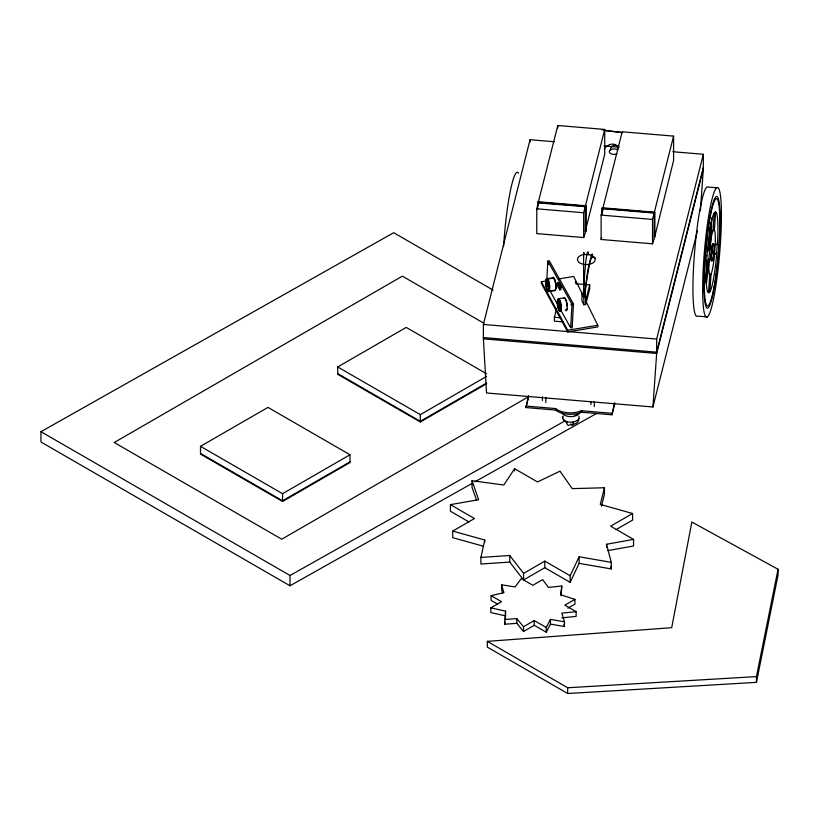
<?xml version="1.0" encoding="UTF-8"?>
<svg xmlns="http://www.w3.org/2000/svg" width="819" height="819" viewBox="0 0 819 819"><rect width="100%" height="100%" fill="white"/><g stroke="black" fill="none" stroke-linecap="round" stroke-linejoin="round"><path stroke-width="1.23" d="M546.887 278.511L547.839 261.107L549.324 260.882L573.474 304.033L572.174 327.651L570.689 327.876L571.99 304.258L547.839 261.107M557.34 282.903L557.207 285.35L559.705 289.824L560.892 289.639L561.025 287.203L558.527 282.729L557.34 282.903L559.838 287.377L559.705 289.824M558.097 300.245L558.169 301.791M554.279 141.738L530.067 139.701L483.384 324.457L483.384 338.851L486.527 392.966L652.927 406.982L656.664 353.45L656.664 339.056L703.347 154.289L672.768 151.72M700.409 210.749L703.347 168.683L703.347 154.289M708.507 292.567L709.797 274.693M710.902 259.551L711.312 253.982M711.568 250.348L711.885 246.048M712.98 230.907L714.281 213.032M709.817 291.656L711.117 273.781M714.373 230.026L713.697 229.76L712.899 231.04A22.748 2.682 -85.2 0 0 709.735 248.403L708.885 260.084A22.748 2.682 -85.2 0 0 709.735 274.662L710.411 274.928L711.199 273.648A22.748 2.682 -85.2 0 0 714.373 256.286L715.222 244.594A22.748 2.682 -85.2 0 0 714.373 230.026L715.601 212.121M550.46 624.119L564.486 626.545L564.486 621.816L550.46 619.389L550.46 624.119L546.273 632.196L534.234 625.296L523.515 631.48L516.84 623.351L504.678 624.221L505.558 611.148L490.847 607.852L490.847 612.581L505.558 615.878L505.303 618.263M504.678 624.221L504.924 621.836M502.579 592.925L501.566 589.547L501.566 584.807L515.059 586.936L521.283 578.613L532.852 585.288L542.649 579.637L548.392 587.407L561.814 586.035L560.595 594.748L574.928 599.354L574.928 604.084L567.874 608.159M561.117 595.741L561.814 586.035M756.449 682.36L756.449 676.607L778.05 569.266L691.84 522.051L671.713 627.692L487.315 641.359L487.315 647.112L567.669 693.509L756.449 682.36L778.05 575.02L778.05 569.266M712.049 259.428L712.223 258.63M579.135 563.38L611.261 568.929L611.261 562.346L579.135 556.787L579.135 563.38L570.157 582.35L544.799 567.71L523.576 579.965L509.746 562.069L480.896 564.025L480.896 557.442L484.766 540.028L452.712 531.091L452.712 537.673L483.579 546.273M476.576 500.358L472.041 487.305L472.041 480.722L503.828 485.012L514.598 468.714L537.53 481.951L559.991 471.171L572.246 488.636L604.432 487.755L600.276 504.422L632.585 513.503L632.585 520.085L616.123 529.586M601.463 506.244L604.432 494.338L604.432 487.755M537.663 208.712L537.837 201.709L585.872 205.764L585.872 231.04L583.671 237.561L536.762 233.61L536.762 208.804L538.247 202.917L585.749 206.736M585.872 231.04L585.329 230.999L604.729 154.248L604.729 129.443L557.811 125.491L538.421 201.761M614.854 403.286L611.947 414.803L581.275 412.213L579.596 412.95A18.673 10.78 0 0 1 557.084 411.107L555.722 410.063L525.941 407.555L528.562 395.71M525.941 407.555L528.562 397.195M563.257 321.898L554.412 321.15L554.412 317.281L556.603 308.63M583.671 237.561L583.671 212.756L585.206 206.695M604.729 129.443L585.329 206.193L585.206 231.501M585.872 205.764L585.749 231.542M602.19 213.575L602.323 207.78L654.657 212.193L654.657 236.998L652.538 243.816L601.126 239.486L601.126 215.1L602.733 208.743L602.733 211.179M602.866 208.241L622.184 131.787L673.587 136.118L673.587 160.504L654.657 236.998M585.329 302.211L589.7 284.899L575.798 283.722M601.126 239.486L601.668 237.367M585.954 303.603L589.7 288.769L589.7 284.899M652.538 243.816L652.538 219.431L654.146 213.073M673.587 136.118L654.268 212.571L654.146 237.459M654.657 212.193L654.524 237.5M611.947 414.803L614.557 402.958M703.347 167.393L656.664 352.16L483.384 337.561M703.347 168.683L656.664 353.45L483.384 338.851M652.927 406.982L697.44 230.804M546.785 286.732L548.935 280.825M558.169 307.77L557.463 301.781L558.64 299.15L560.104 301.208L561.24 307.105A6.071 1.699 81.5 0 1 560.278 311.138A6.071 1.699 81.5 0 1 558.169 307.77L560.309 301.863M570.157 582.35L570.157 575.757L579.135 556.787M546.273 632.196L546.273 627.467L550.46 619.389M601.893 129.771L603.429 129.822M706.643 261.322L708.916 259.408M714.516 254.709L716.799 252.795M707.37 251.208L709.633 249.508M715.182 245.342L717.444 243.642M486.619 383.691L420.321 421.969L337.715 374.283L337.715 366.963L406.224 327.405L486.629 373.822M200.512 446.324L267.946 407.391L350 454.76L350 462.53L282.565 501.463L200.512 454.095L200.512 446.324L282.565 493.693L350 454.76M337.715 366.963L420.321 414.649L486.619 376.371M350 461.855L282.565 500.788L200.512 453.419M486.619 383.016L420.321 421.304L337.715 373.607M528.859 396.539L281.746 539.209L114.24 442.506L402.354 276.157L483.906 323.239M452.712 531.091L474.467 518.529L450.419 504.637L450.419 511.22L469 521.959M523.576 579.965L523.576 573.382L544.799 561.117L570.157 575.757M632.585 513.503L610.636 526.177L633.558 539.404L633.558 545.986L607.759 550.624M490.847 607.852L501.535 601.689L491.093 595.659L491.093 600.388L497.358 604.002M523.515 631.48L523.515 626.75L534.234 620.567L546.273 627.467M574.928 599.354L564.854 605.169L576.126 611.67L576.126 616.4L561.824 617.864M471.683 483.64L289.987 585.769L40.95 441.994L40.95 431.695L393.693 232.709L493.12 290.11M40.95 431.695L289.987 575.481L565.325 420.71M579.821 412.561L582.043 411.312M475.03 481.756L596.539 413.462M611.947 413.308L581.275 410.728L579.596 411.455A18.673 10.78 0 0 1 557.084 409.623L555.722 408.579L525.941 406.07M491.093 595.659L503.92 592.7L501.566 584.807M606.531 547.553L606.531 544.266L633.558 539.404M450.419 504.637L478.634 499.713L472.041 480.722M585.452 300.307L597.778 325.286L597.778 326.945L567.71 331.89L541.379 283.435L541.379 281.777L546.355 280.958M558.783 278.91L573.689 276.464L582.647 294.625M541.379 281.777L567.71 330.231L597.778 325.286M581.94 293.519L583.834 293.222L585.749 297.277L585.749 304.473L583.865 304.77L581.94 300.716L581.94 293.519L583.865 297.584L583.865 304.77M582.422 294.533L584.316 294.236M582.903 295.546L584.797 295.249M583.384 296.57L585.278 296.263M583.865 297.584L585.749 297.277M546.897 278.736L553.245 277.774M546.938 279.156L551.177 278.521M559.838 287.377L561.025 287.203M548.351 291.134A6.071 1.699 81.5 0 0 548.822 282.524A6.071 1.699 81.5 0 0 545.761 281.777A6.071 1.699 81.5 0 0 548.351 291.134L553.654 290.346M548.402 291.564A6.501 1.812 81.5 0 0 548.914 282.34A6.501 1.812 81.5 0 0 545.628 281.541A6.501 1.812 81.5 0 0 548.402 291.564L554.76 290.612M558.599 298.73L564.475 297.85M571.99 304.258L573.474 304.033M576.126 611.67L561.824 613.134L564.486 621.816M594.973 258.077A8.927 5.149 0 0 1 588.718 264.414A8.927 5.149 0 0 1 577.753 260.8A8.927 5.149 0 0 1 584.008 254.474L590.786 254.965L594.973 258.077A91.574 10.483 89.7 0 0 584.807 297.43M504.678 619.492L516.84 618.621L523.515 626.75M480.896 557.442L509.746 555.487L523.576 573.382M487.315 641.359L567.669 687.755L756.449 676.607M537.663 202.395L585.206 206.214M603.972 145.925L619.256 147.205M716.748 187.766L707.022 186.947A65.049 7.668 -85.2 0 0 694.195 257.156A65.049 7.668 -85.2 0 0 697.634 316.103L707.36 316.922M539.69 202.344L546.027 202.887M548.566 203.102L556.173 203.736M558.701 203.951L566.318 204.596M568.847 204.801L576.453 205.446M578.992 205.661L585.872 206.234M602.19 208.282L654.657 212.612M602.19 208.702L654.524 213.104M536.762 208.804L583.671 212.756M601.126 215.1L652.538 219.431M554.412 317.281L560.728 317.813M483.384 324.457L656.664 339.056M603.9 130.272L622.522 132.473M603.9 130.467L622.522 132.658M546.089 282.34L549.825 285.688M557.473 303.368L561.21 306.726M550.255 291.359L557.688 304.637M561.404 311.281L570.065 326.771M575.368 281.531L576.484 283.804M563.82 624.375L564.486 626.545M557.79 299.959L560.841 310.544M546.406 278.921L549.467 289.506M606.531 544.266L611.261 562.346M610.636 566.523L611.261 568.929M555.364 282.094L555.61 283.661M558.947 299.344L559.572 310.821M547.563 278.317L548.187 289.783M602.323 207.78L602.323 214.302M594.318 401.515L594.318 406.613M590.929 402.047L590.929 404.596M581.275 410.728L581.275 412.213M567.71 330.231L567.71 331.89M567.669 687.755L567.669 693.509M557.811 125.491L557.811 127.969M555.722 408.579L555.722 410.063M545.792 397.43L545.792 402.528M544.799 561.117L544.799 567.71M542.393 396.693L542.393 400.511M538.247 202.436L538.247 205.395M534.234 620.567L534.234 625.296M530.067 139.701L530.067 142.076M516.84 618.621L516.84 623.351M514.598 468.714L514.598 470.905M509.746 555.487L509.746 562.069M505.558 611.148L505.558 615.878M484.766 540.028L484.766 542.219M420.321 414.649L420.321 421.969M289.987 575.481L289.987 585.769M282.565 493.693L282.565 501.463M583.845 295.403A79.986 0.788 89 0 1 584.008 254.474M583.363 294.39A80.19 3.532 -88.2 0 1 588.626 254.453M584.326 296.417A88.534 3.276 -83.2 0 1 592.639 255.774M616.861 153.829A4.74 2.733 0 0 1 610.237 153.266A4.74 2.733 0 0 1 611.199 149.437A4.74 2.733 0 0 1 617.833 150M610.319 149.938A9.726 6.194 54.3 0 1 618.601 146.447M566.973 308.804A6.071 1.699 81.5 0 1 565.448 309.94M564.086 298.362A6.071 1.699 81.5 0 1 567.117 306.224M563.626 298.485A6.501 1.812 81.5 0 1 567.004 303.88A6.501 1.812 81.5 0 1 565.468 310.35M503.542 246.601A65.049 7.668 -85.2 0 1 518.581 173.27M713.134 244.512A8.681 1.024 -85.2 0 0 712.049 245.26L711.424 248.689A8.681 1.024 -85.2 0 0 710.8 257.299L710.964 260.176A8.681 1.024 -85.2 0 0 711.424 260.954M711.701 217.905A65.049 7.668 -85.2 0 1 710.646 243.315M710.462 245.895A65.049 7.668 -85.2 0 1 710.186 249.508M709.326 259.224A65.049 7.668 -85.2 0 1 708.967 262.807M708.834 264.076A65.049 7.668 -85.2 0 1 706.295 283.947M710.001 226.863A53.634 6.327 -85.2 0 1 708.742 250.686M707.8 260.821A53.634 6.327 -85.2 0 1 705.661 277.846M710.749 222.737A58.569 6.9 -85.2 0 1 709.387 249.938M708.599 258.804A58.569 6.9 -85.2 0 1 705.62 282.514M554.238 290.274A6.501 1.812 81.5 0 0 555.968 288.462A6.501 1.812 81.5 0 0 555.272 281.388L554.811 279.985A6.501 1.812 81.5 0 0 552.784 277.876M553.296 278.204A6.071 1.699 81.5 0 1 554.76 280.262M555.753 288.728A6.071 1.699 81.5 0 0 555.528 283.057L555.016 280.6A6.071 1.699 81.5 0 0 552.344 277.825M555.497 289.598A6.071 1.699 81.5 0 1 554.709 290.182M555.732 285.196A6.071 1.699 81.5 0 1 555.722 286.589M579.801 412.766A9.398 5.426 0 0 1 570.505 416.625A9.398 5.426 0 0 1 561.66 412.438M576.709 414.711A8.344 4.812 0 0 1 574.989 415.479M578.849 416.154A8.344 4.812 0 0 1 570.823 422.225A8.344 4.812 0 0 1 562.745 416.185A8.344 6.583 24.7 0 0 563.022 417.987M570.802 424.222A8.344 3.389 -71.7 0 1 566.646 421.59M578.859 418.652A8.344 6.583 24.7 0 1 572.89 424.314M566.768 422.696A8.344 6.583 24.7 0 1 563.82 419.748M572.983 422.061A8.272 1.955 70.4 0 1 570.782 424.109M604.166 148.935A8.763 6.695 -40.8 0 1 612.479 144.103A8.763 6.695 -40.8 0 1 618.406 148.7M548.106 263.278L548.464 264.353L548.106 263.278M570.167 325.849L570.515 326.924L570.167 325.849M571.263 304.32L571.611 305.395L571.263 304.32M712.581 252.825C712.899 257.053 713.308 246.662 712.581 252.825M706.961 255.866L706.367 266.216A40.755 4.801 -85.2 0 0 707.892 292.332L709.111 292.803L710.534 290.51A40.755 4.801 -85.2 0 0 716.216 259.408L717.731 238.462A40.755 4.801 -85.2 0 0 716.216 212.346L714.997 211.886L713.574 214.179A40.755 4.801 -85.2 0 0 707.892 245.28L706.961 255.866M557.34 301.546A6.501 1.812 81.5 0 0 560.104 311.568A6.501 1.812 81.5 0 0 560.616 302.334A6.501 1.812 81.5 0 0 557.34 301.546M713.154 257.965A8.681 1.024 -85.2 0 0 713.718 243.898A8.681 1.024 -85.2 0 0 711.619 255.364A8.681 1.024 -85.2 0 0 713.154 257.965M714.485 294.031A65.049 7.668 -85.2 0 0 718.693 188.513A65.049 7.668 -85.2 0 0 702.978 274.488A65.049 7.668 -85.2 0 0 714.485 294.031M714.148 288.247A56.02 6.603 -85.2 0 0 717.772 197.369A56.02 6.603 -85.2 0 0 704.238 271.417A56.02 6.603 -85.2 0 0 714.148 288.247M714.066 286.834A53.829 6.347 -85.2 0 0 717.546 199.519A53.829 6.347 -85.2 0 0 704.545 270.669A53.829 6.347 -85.2 0 0 714.066 286.834"/></g></svg>
